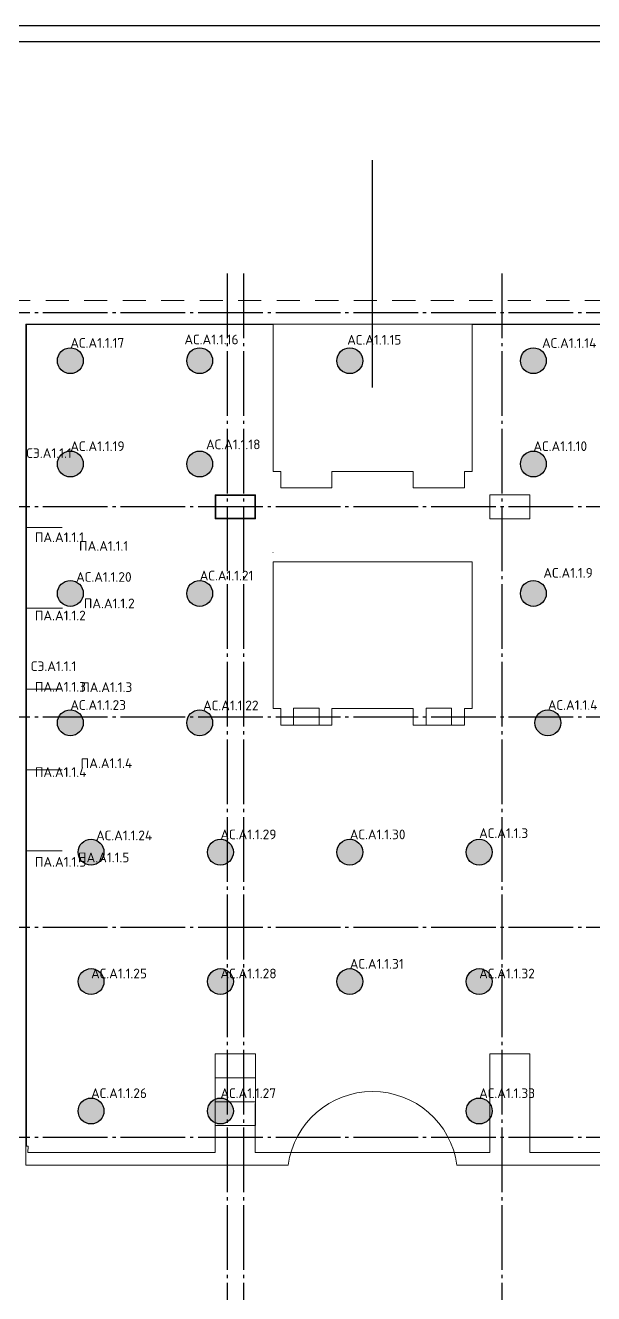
# Model space of a CAD drawing. Header units: millimetres. Extents: x 318 to 194121, y -24907 to 87574.
# Drawn here: x 46460 to 64032, y 48370 to 87574 of the extents above; entities that cross this region are included whole.
import ezdxf
from ezdxf.enums import TextEntityAlignment as Align

# ---------------------------------------------------------------- set-up
doc = ezdxf.new("R2010")
doc.units = ezdxf.units.MM
for name, pattern in [('K5LT32793', [0]), ('ГОСТ 2.303 5', [24, 20, -1.5, 1, -1.5]), ('Сверху', [3.96875, 2.38125, -1.5875])]:
    doc.linetypes.add(name, pattern=pattern)
doc.layers.add('MS_озвучивание общественных мест', color=5, linetype='Continuous')
doc.layers.add('АР_Отделка', color=21, linetype='Continuous', lineweight=5, plot=False)
doc.layers.add('граница', color=7, linetype='Continuous', lineweight=0)
doc.layers.add('Оси и размеры по осям', color=7, linetype='Continuous', lineweight=9, transparency=0.5)
doc.styles.add('Текст 3', font='isocpeur.ttf', dxfattribs={"height": 3})
doc.styles.add('Текст 300', font='isocpeur.ttf', dxfattribs={"height": 300})

# ---------------------------------------------------------------- blocks, each defined once
blk = doc.blocks.new('Большой экран со стойками')
at = {"linetype": 'ByBlock', "lineweight": -2, "ltscale": 100, "style": 'Текст 300'}
blk.add_attdef('НОМЕР', (-13341, 42955), '', height=300, dxfattribs=at)
blk = doc.blocks.new('колонка озвучивания общественных мест')
at = {"ltscale": 100, "true_color": 0xe8e8e8}
h = blk.add_hatch(color=254, dxfattribs=at)
h.dxf.hatch_style = 1
edge = h.paths.add_edge_path()
edge.add_arc((0, 0), 0.2, 0, 360)
at = {"layer": 'MS_озвучивание общественных мест', "color": 8, "lineweight": 30}
blk.add_circle((0, 0), 0.2, dxfattribs=at)
at = {"style": 'Текст 3'}
blk.add_attdef('ОБОЗНАЧЕНИЕ', (0, 0.2), '', height=3, dxfattribs=at)
blk = doc.blocks.new('Интерактивная панель')
at = {"linetype": 'ByBlock', "lineweight": -2, "ltscale": 100, "style": 'Текст 300'}
blk.add_attdef('НОМЕР', (64, 44), '', height=300, dxfattribs=at)

msp = doc.modelspace()

# ---------------------------------------------------------------- linework, layer by layer
at = {"linetype": 'ByBlock', "ltscale": 100}
for p, q in [((57196.2, 76382.5, 195.1), (57196.2, 83404.5, 195.1)), ((57196.2, 76382.5, 295.5), (57196.2, 83404.5, 295.5))]:
    msp.add_line(p, q, dxfattribs=at)
for points in [[(318, 87573.9), (168318, 87573.9), (168318, 28173.9), (318, 28173.9)], [(2318, 87073.9), (167818, 87073.9), (167818, 28673.9), (2318, 28673.9)]]:
    msp.add_lwpolyline(points, close=True)
at = {"color": 5, "linetype": 'K5LT32793', "lineweight": 13, "ltscale": 100, "elevation": -190}
for points in [[(47598.2, 72056.1), (46491.5, 72056.1)], [(47611.1, 69556.1), (46504.4, 69556.1)], [(47598.2, 67056.1), (46491.5, 67056.1)]]:
    msp.add_lwpolyline(points, dxfattribs=at)
at = {"color": 5, "linetype": 'K5LT32793', "lineweight": 13, "ltscale": 100}
for points in [[(47598.2, 64556.1), (46491.5, 64556.1)], [(47598.2, 62056.1), (46491.5, 62056.1)]]:
    msp.add_lwpolyline(points, dxfattribs=at)
at = {"layer": 'АР_Отделка', "linetype": 'ByBlock', "ltscale": 100}
msp.add_line((54111.4, 71283.9, 195.1), (54121.2, 71282.5, 195.1), dxfattribs=at)
at = {"layer": 'АР_Отделка', "linetype": 'ByBlock', "ltscale": 100, "elevation": 190.4}
msp.add_lwpolyline([(67391.4, 52343.9), (62040.9, 52343.9), (62040.9, 52343.9), (59805.1, 52343.9), (59805.1, 52343.9, 0.871665), (54587, 52343.9), (54587, 52343.9), (52351.4, 52343.9), (52351.4, 52343.9), (47941.3, 52343.9), (46471.4, 52343.9), (46471.4, 52912.5), (46471.4, 53432.5), (46471.5, 78342.5)], format="xyb", dxfattribs=at)
for points in [[(46471.5, 78342.5), (67423.9, 78342.5)], [(67322, 52736.1), (62060.7, 52736.1), (62061, 55782.5), (60820.9, 55782.5), (60821.9, 52736.1), (53570.5, 52736.1), (53571.5, 55782.5), (52331.4, 55782.5), (52331.4, 52736.1), (46535.3, 52736.1), (46542.1, 52932.5), (46491.4, 52932.5), (46491.4, 53432.5), (46491.5, 78322.5), (54121.1, 78322.5), (54121.2, 73782.1), (54356.1, 73782.1), (54356.1, 73275.9), (54751.5, 73275.9), (55540.9, 73275.9), (55936.3, 73275.9), (55936.3, 73782.1), (58456.1, 73782.1), (58456.1, 73275.9), (58851.5, 73275.9), (59640.9, 73275.9), (60036.3, 73275.9), (60036.3, 73782.1), (60271.2, 73782.1), (60271.2, 78322.5), (67404, 78322.5)]]:
    msp.add_lwpolyline(points, dxfattribs=at)
at = {"layer": 'АР_Отделка', "linetype": 'ByBlock', "ltscale": 100}
for points, elevation in [([(52331.4, 73062.5), (53571.4, 73062.5), (53571.4, 72322.5), (52331.4, 72322.5)], 190), ([(52351.4, 73042.5), (53551.4, 73042.5), (53551.4, 72342.5), (52351.4, 72342.5)], 190), ([(60820.9, 73062.5), (62060.9, 73062.5), (62060.9, 72322.5), (60820.9, 72322.5)], 190), ([(54121.2, 66452.1), (54356.1, 66452.1), (54356.1, 65945.9), (55936.3, 65945.9), (55936.3, 66452.1), (58456.1, 66452.1), (58456.1, 65945.9), (60036.3, 65945.9), (60036.3, 66452.1), (60271.2, 66452.1), (60271.2, 70992.5), (54121.1, 70992.5)], 283.9), ([(54751.5, 65945.9), (55540.9, 65945.9), (55540.9, 66466.8), (54751.5, 66466.8)], 283.9), ([(58851.5, 65945.9), (59640.9, 65945.9), (59640.9, 66466.8), (58851.5, 66466.8)], 283.9), ([(52331.5, 55782.5), (53571.5, 55782.5), (53571.5, 55042.5), (52331.5, 55042.5)], 190.4), ([(52331.5, 55042.5), (53571.5, 55042.5), (53571.5, 54302.5), (52331.5, 54302.5)], 190.4), ([(52331.5, 54302.5), (53571.5, 54302.5), (53571.5, 53562.5), (52331.5, 53562.5)], 190.4)]:
    msp.add_lwpolyline(points, close=True, dxfattribs=dict(at, elevation=elevation))
at = {"layer": 'граница', "linetype": 'Сверху', "ltscale": 300, "elevation": 145.7}
msp.add_lwpolyline([(91856.4, 79072.5), (15311.4, 79072.5), (15311.4, 73077.5), (9305.8, 73077.5), (6487.9, 50110.4, 0.0132911), (16268.9, 47459.1), (16308, 47622.3, 0.1077759), (85966.3, 46270.2), (85971.2, 46245.1), (88890.7, 47007.8), (87674.9, 52219.4), (91856.4, 52219.4), (91856.4, 79072.5)], format="xyb", close=True, dxfattribs=at)
msp.add_lwpolyline([(91856.4, 79072.5), (15311.4, 79072.5), (15311.4, 73077.5), (9305.8, 73077.5), (6487.9, 50110.4, 0.0132911), (16268.9, 47459.1), (16308, 47622.3, 0.1077759), (85966.3, 46270.2), (85971.2, 46245.1), (88890.7, 47007.8), (87674.9, 52219.4), (91856.4, 52219.4), (91856.4, 79072.5)], format="xyb", close=True, dxfattribs=at)
at = {"layer": 'Оси и размеры по осям', "linetype": 'ГОСТ 2.303 5', "lineweight": 25, "ltscale": 100}
for p, q in [((52701.4, 79902.5, 145.7), (52701.4, 32801.2, 102.5)), ((53201.4, 79902.5, 145.7), (53201.4, 32801.2, 102.5)), ((61191.9, 79902.5, 145.7), (61191.9, 32801.2, 102.5)), ((125803.1, 78692.5, 145.7), (4672.2, 78692.5, 234.4)), ((125803.1, 78692.5, 145.7), (4672.2, 78692.5, 234.4)), ((125803.1, 72692.5, 145.7), (4672.2, 72692.5, 234.4)), ((125803.1, 72692.5, 145.7), (4672.2, 72692.5, 234.4)), ((125803.1, 66192.5, 145.7), (4672.2, 66192.5, 234.4)), ((125803.1, 66192.5, 145.7), (4672.2, 66192.5, 234.4)), ((125803.1, 59692.5, 145.7), (4672.2, 59692.5, 234.4)), ((125803.1, 59692.5, 145.7), (4672.2, 59692.5, 234.4)), ((125803.1, 53192.5, 145.7), (4672.2, 53192.5, 234.4)), ((125803.1, 53192.5, 145.7), (4672.2, 53192.5, 234.4))]:
    msp.add_line(p, q, dxfattribs=at)

# ---------------------------------------------------------------- block references
at = {"color": 8}
ref = msp.add_blockref('Большой экран со стойками', (60020.9, 30752.3), dxfattribs=at)
ref.add_attrib('НОМЕР', 'СЭ.А1.1.1', (46491.5, 74202.3, 190.4), dxfattribs={"linetype": 'ByBlock', "lineweight": -2, "ltscale": 100, "height": 300, "style": 'Текст 300'})
at = {"linetype": 'ByBlock', "lineweight": -2}
for p, values in [((46687.8, 71557, 100.4), {'НОМЕР': 'ПА.А1.1.1'}), ((46687.8, 69137.1, 100.4), {'НОМЕР': 'ПА.А1.1.2'}), ((46687.8, 64297.3, 100.4), {'НОМЕР': 'ПА.А1.1.4'})]:
    msp.add_blockref('Интерактивная панель', p, dxfattribs=at).add_auto_attribs(values)
ref = msp.add_blockref('Интерактивная панель', (47846.5, 72011.3, -190), dxfattribs=at)
ref.add_attrib('НОМЕР', 'ПА.А1.1.1', (48119.2, 71332, -190), dxfattribs={"linetype": 'ByBlock', "lineweight": -2, "ltscale": 100, "height": 300, "style": 'Текст 300'})
ref = msp.add_blockref('Интерактивная панель', (47846.5, 69511.3, -190), dxfattribs=at)
ref.add_attrib('НОМЕР', 'ПА.А1.1.2', (48265.3, 69555.8, -190), dxfattribs={"linetype": 'ByBlock', "lineweight": -2, "ltscale": 100, "height": 300, "style": 'Текст 300'})
at = {"color": 8}
ref = msp.add_blockref('Большой экран со стойками', (60020.9, 30752.3, 100.4), dxfattribs=at)
ref.add_attrib('НОМЕР', 'СЭ.А1.1.1', (46632.4, 67615, 290.7), dxfattribs={"linetype": 'ByBlock', "lineweight": -2, "ltscale": 100, "height": 300, "style": 'Текст 300'})
at = {"linetype": 'ByBlock', "lineweight": -2}
ref = msp.add_blockref('Интерактивная панель', (46687.8, 66717.2, 100.4), dxfattribs=at)
ref.add_attrib('НОМЕР', 'ПА.А1.1.3', (46752.3, 66977.9, 100.4), dxfattribs={"linetype": 'ByBlock', "lineweight": -2, "ltscale": 100, "height": 300, "style": 'Текст 300'})
ref = msp.add_blockref('Интерактивная панель', (47846.5, 67011.3, -190), dxfattribs=at)
ref.add_attrib('НОМЕР', 'ПА.А1.1.3', (48183.6, 66966.6, -190), dxfattribs={"linetype": 'ByBlock', "lineweight": -2, "ltscale": 100, "height": 300, "style": 'Текст 300'})
ref = msp.add_blockref('Интерактивная панель', (47846.5, 64511.3), dxfattribs=at)
ref.add_attrib('НОМЕР', 'ПА.А1.1.4', (48168.6, 64616.1), dxfattribs={"linetype": 'ByBlock', "lineweight": -2, "ltscale": 100, "height": 300, "style": 'Текст 300'})
ref = msp.add_blockref('Интерактивная панель', (47846.5, 62011.3), dxfattribs=at)
ref.add_attrib('НОМЕР', 'ПА.А1.1.5', (48086.9, 61703.1), dxfattribs={"linetype": 'ByBlock', "lineweight": -2, "ltscale": 100, "height": 300, "style": 'Текст 300'})
ref = msp.add_blockref('Интерактивная панель', (46687.8, 61875.3, 100.4), dxfattribs=at)
ref.add_attrib('НОМЕР', 'ПА.А1.1.5', (46752.3, 61567.1, 100.4), dxfattribs={"linetype": 'ByBlock', "lineweight": -2, "ltscale": 100, "height": 300, "style": 'Текст 300'})
at = {"layer": 'MS_озвучивание общественных мест'}
ref = msp.add_blockref('колонка озвучивания общественных мест', (47850.4, 77208, 121.2), dxfattribs=dict(at, xscale=2000, yscale=2000, zscale=2000))
ref.add_attrib('ОБОЗНАЧЕНИЕ', 'АС.А1.1.17', dxfattribs={"layer": '0', "height": 300, "style": 'Текст 300'}).set_placement((47850.4, 77908, 121.2), align=Align.TOP_LEFT)
ref = msp.add_blockref('колонка озвучивания общественных мест', (51850.4, 77208, 121.2), dxfattribs=dict(at, xscale=2000, yscale=2000, zscale=2000))
ref.add_attrib('ОБОЗНАЧЕНИЕ', 'АС.А1.1.16', dxfattribs={"layer": '0', "height": 300, "style": 'Текст 300'}).set_placement((51377.6, 78014.7, 121.2), align=Align.TOP_LEFT)
ref = msp.add_blockref('колонка озвучивания общественных мест', (56491.1, 77208, 121.2), dxfattribs=dict(at, xscale=2000, yscale=2000, zscale=2000))
ref.add_attrib('ОБОЗНАЧЕНИЕ', 'АС.А1.1.15', dxfattribs={"layer": '0', "height": 300, "style": 'Текст 300'}).set_placement((56411.6, 78004.3, 121.2), align=Align.TOP_LEFT)
ref = msp.add_blockref('колонка озвучивания общественных мест', (62169.1, 77208, 121.2), dxfattribs=dict(at, xscale=2000, yscale=2000, zscale=2000))
ref.add_attrib('ОБОЗНАЧЕНИЕ', 'АС.А1.1.14', dxfattribs={"layer": '0', "height": 300, "style": 'Текст 300'}).set_placement((62435.8, 77904.2, 121.2), align=Align.TOP_LEFT)
ref = msp.add_blockref('колонка озвучивания общественных мест', (47850.4, 74015, 121.2), dxfattribs=dict(at, xscale=2000, yscale=2000, zscale=2000))
ref.add_attrib('ОБОЗНАЧЕНИЕ', 'АС.А1.1.19', dxfattribs={"layer": '0', "height": 300, "style": 'Текст 300'}).set_placement((47850.4, 74715, 121.2), align=Align.TOP_LEFT)
ref = msp.add_blockref('колонка озвучивания общественных мест', (51850.4, 74015, 121.2), dxfattribs=dict(at, xscale=2000, yscale=2000, zscale=2000))
ref.add_attrib('ОБОЗНАЧЕНИЕ', 'АС.А1.1.18', dxfattribs={"layer": '0', "height": 300, "style": 'Текст 300'}).set_placement((52046.2, 74771.4, 121.2), align=Align.TOP_LEFT)
ref = msp.add_blockref('колонка озвучивания общественных мест', (62169.1, 74015, 121.2), dxfattribs=dict(at, xscale=2000, yscale=2000, zscale=2000))
ref.add_attrib('ОБОЗНАЧЕНИЕ', 'АС.А1.1.10', dxfattribs={"layer": '0', "height": 300, "style": 'Текст 300'}).set_placement((62169.1, 74715, 121.2), align=Align.TOP_LEFT)
ref = msp.add_blockref('колонка озвучивания общественных мест', (47850.4, 70015, 121.2), dxfattribs=dict(at, xscale=2000, yscale=2000, zscale=2000))
ref.add_attrib('ОБОЗНАЧЕНИЕ', 'АС.А1.1.20', dxfattribs={"layer": '0', "height": 300, "style": 'Текст 300'}).set_placement((48028.4, 70673.2, 121.2), align=Align.TOP_LEFT)
ref = msp.add_blockref('колонка озвучивания общественных мест', (51850.4, 70015, 121.2), dxfattribs=dict(at, xscale=2000, yscale=2000, zscale=2000))
ref.add_attrib('ОБОЗНАЧЕНИЕ', 'АС.А1.1.21', dxfattribs={"layer": '0', "height": 300, "style": 'Текст 300'}).set_placement((51850.4, 70715, 121.2), align=Align.TOP_LEFT)
ref = msp.add_blockref('колонка озвучивания общественных мест', (62169.1, 70015, 121.2), dxfattribs=dict(at, xscale=2000, yscale=2000, zscale=2000))
ref.add_attrib('ОБОЗНАЧЕНИЕ', 'АС.А1.1.9', dxfattribs={"layer": '0', "height": 300, "style": 'Текст 300'}).set_placement((62478.1, 70799.8, 121.2), align=Align.TOP_LEFT)
ref = msp.add_blockref('колонка озвучивания общественных мест', (47850.4, 66015, 121.2), dxfattribs=dict(at, xscale=2000, yscale=2000, zscale=2000))
ref.add_attrib('ОБОЗНАЧЕНИЕ', 'АС.А1.1.23', dxfattribs={"layer": '0', "height": 300, "style": 'Текст 300'}).set_placement((47850.4, 66715, 121.2), align=Align.TOP_LEFT)
ref = msp.add_blockref('колонка озвучивания общественных мест', (51850.4, 66015, 121.2), dxfattribs=dict(at, xscale=2000, yscale=2000, zscale=2000))
ref.add_attrib('ОБОЗНАЧЕНИЕ', 'АС.А1.1.22', dxfattribs={"layer": '0', "height": 300, "style": 'Текст 300'}).set_placement((51954.5, 66701.2, 121.2), align=Align.TOP_LEFT)
ref = msp.add_blockref('колонка озвучивания общественных мест', (62617, 66015, 121.2), dxfattribs=dict(at, xscale=2000, yscale=2000, zscale=2000))
ref.add_attrib('ОБОЗНАЧЕНИЕ', 'АС.А1.1.4', dxfattribs={"layer": '0', "height": 300, "style": 'Текст 300'}).set_placement((62617, 66715, 121.2), align=Align.TOP_LEFT)
ref = msp.add_blockref('колонка озвучивания общественных мест', (60491.1, 62015, 121.2), dxfattribs=dict(at, xscale=2000, yscale=2000, zscale=2000))
ref.add_attrib('ОБОЗНАЧЕНИЕ', 'АС.А1.1.3', dxfattribs={"layer": '0', "height": 300, "style": 'Текст 300'}).set_placement((60491.1, 62753.4, 121.2), align=Align.TOP_LEFT)
ref = msp.add_blockref('колонка озвучивания общественных мест', (48491.1, 62015, 121.2), dxfattribs=dict(at, xscale=2000, yscale=2000, zscale=2000))
ref.add_attrib('ОБОЗНАЧЕНИЕ', 'АС.А1.1.24', dxfattribs={"layer": '0', "height": 300, "style": 'Текст 300'}).set_placement((48645.4, 62684.1, 121.2), align=Align.TOP_LEFT)
ref = msp.add_blockref('колонка озвучивания общественных мест', (52491.1, 62015, 121.2), dxfattribs=dict(at, xscale=2000, yscale=2000, zscale=2000))
ref.add_attrib('ОБОЗНАЧЕНИЕ', 'АС.А1.1.29', dxfattribs={"layer": '0', "height": 300, "style": 'Текст 300'}).set_placement((52491.1, 62715, 121.2), align=Align.TOP_LEFT)
ref = msp.add_blockref('колонка озвучивания общественных мест', (56491.1, 62015, 121.2), dxfattribs=dict(at, xscale=2000, yscale=2000, zscale=2000))
ref.add_attrib('ОБОЗНАЧЕНИЕ', 'АС.А1.1.30', dxfattribs={"layer": '0', "height": 300, "style": 'Текст 300'}).set_placement((56491.1, 62715, 121.2), align=Align.TOP_LEFT)
ref = msp.add_blockref('колонка озвучивания общественных мест', (48491.1, 58015, 121.2), dxfattribs=dict(at, xscale=2000, yscale=2000, zscale=2000))
ref.add_attrib('ОБОЗНАЧЕНИЕ', 'АС.А1.1.25', dxfattribs={"layer": '0', "height": 300, "style": 'Текст 300'}).set_placement((48491.1, 58415, 121.2), align=Align.TOP_LEFT)
ref = msp.add_blockref('колонка озвучивания общественных мест', (52491.1, 58015, 121.2), dxfattribs=dict(at, xscale=2000, yscale=2000, zscale=2000))
ref.add_attrib('ОБОЗНАЧЕНИЕ', 'АС.А1.1.28', dxfattribs={"layer": '0', "height": 300, "style": 'Текст 300'}).set_placement((52491.1, 58415, 121.2), align=Align.TOP_LEFT)
ref = msp.add_blockref('колонка озвучивания общественных мест', (56491.1, 58015, 121.2), dxfattribs=dict(at, xscale=2000, yscale=2000, zscale=2000))
ref.add_attrib('ОБОЗНАЧЕНИЕ', 'АС.А1.1.31', dxfattribs={"layer": '0', "height": 300, "style": 'Текст 300'}).set_placement((56491.1, 58715, 121.2), align=Align.TOP_LEFT)
ref = msp.add_blockref('колонка озвучивания общественных мест', (60491.1, 58015, 121.2), dxfattribs=dict(at, xscale=2000, yscale=2000, zscale=2000))
ref.add_attrib('ОБОЗНАЧЕНИЕ', 'АС.А1.1.32', dxfattribs={"layer": '0', "height": 300, "style": 'Текст 300'}).set_placement((60491.1, 58415, 121.2), align=Align.TOP_LEFT)
ref = msp.add_blockref('колонка озвучивания общественных мест', (48491.1, 54015, 121.2), dxfattribs=dict(at, xscale=2000, yscale=2000, zscale=2000))
ref.add_attrib('ОБОЗНАЧЕНИЕ', 'АС.А1.1.26', dxfattribs={"layer": '0', "height": 300, "style": 'Текст 300'}).set_placement((48491.1, 54715, 121.2), align=Align.TOP_LEFT)
ref = msp.add_blockref('колонка озвучивания общественных мест', (52491.1, 54015, 121.2), dxfattribs=dict(at, xscale=2000, yscale=2000, zscale=2000))
ref.add_attrib('ОБОЗНАЧЕНИЕ', 'АС.А1.1.27', dxfattribs={"layer": '0', "height": 300, "style": 'Текст 300'}).set_placement((52491.1, 54715, 121.2), align=Align.TOP_LEFT)
ref = msp.add_blockref('колонка озвучивания общественных мест', (60491.1, 54015, 121.2), dxfattribs=dict(at, xscale=2000, yscale=2000, zscale=2000))
ref.add_attrib('ОБОЗНАЧЕНИЕ', 'АС.А1.1.33', dxfattribs={"layer": '0', "height": 300, "style": 'Текст 300'}).set_placement((60491.1, 54715, 121.2), align=Align.TOP_LEFT)

doc.saveas('drawing.dxf')
